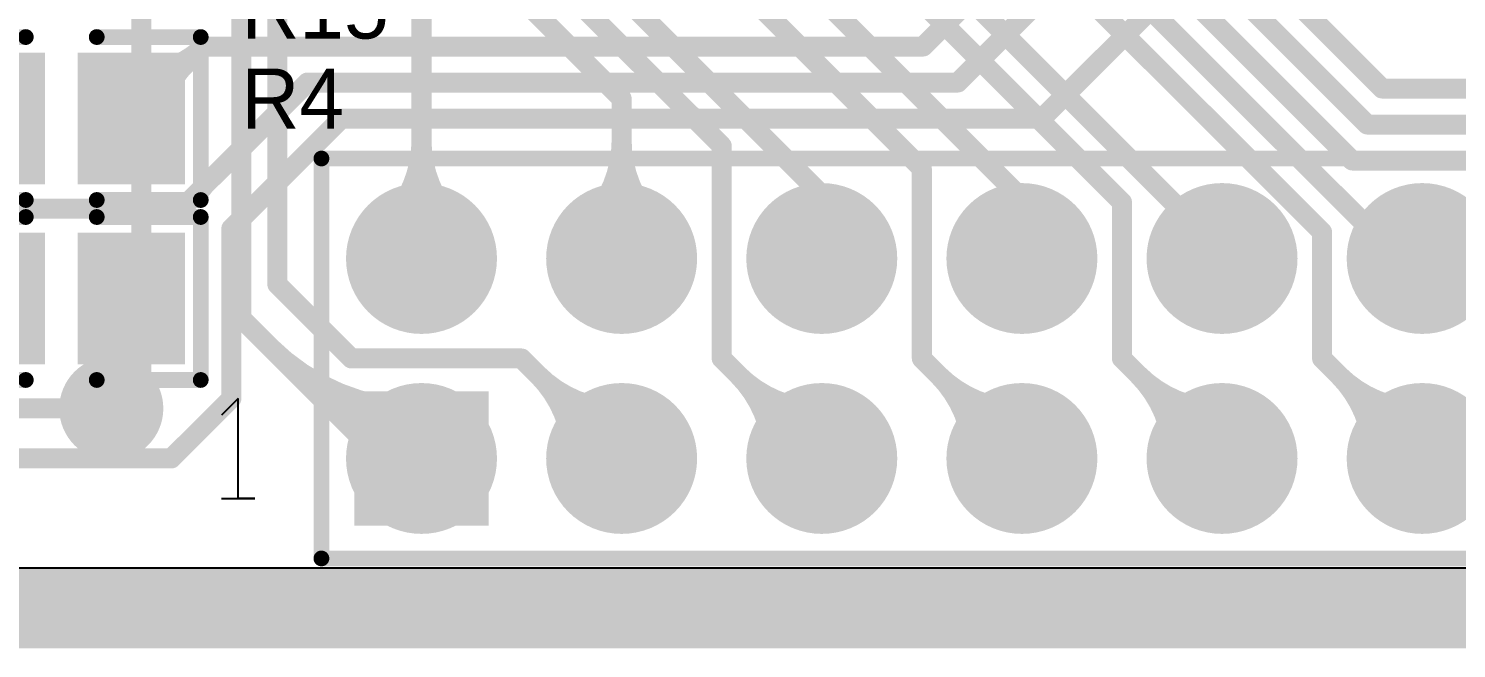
# Model space of a CAD drawing. Header units: millimetres. Extents: x 3.32 to 12.49, y 5.66 to 10.73.
# Drawn here: x 5.796 to 6.509, y 5.684 to 5.994 of the extents above; entities that cross this region are included whole.
import ezdxf

# ---------------------------------------------------------------- set-up
doc = ezdxf.new("R2010")
doc.units = ezdxf.units.MM
doc.header["$MEASUREMENT"] = 0
for name, color, linetype in [('BottomLayer', 5, 'Continuous'), ('BottomSolder', 6, 'Continuous'), ('InternalPlane1', 76, 'Continuous'), ('InternalPlane2', 16, 'Continuous'), ('KeepOutLayer', 6, 'Continuous'), ('MultiLayer', 9, 'Continuous'), ('PadHoleLayer', 156, 'Continuous'), ('TopLayer', 1, 'Continuous'), ('TopOverlay', 2, 'Continuous'), ('TopPaste', 8, 'Continuous'), ('TopSolder', 216, 'Continuous'), ('ViaHoleLayer', 16, 'Continuous')]:
    doc.layers.add(name, color=color, linetype=linetype)

# ---------------------------------------------------------------- blocks, each defined once
blk = doc.blocks.new('0805_R_135')
at = {"layer": 'TopLayer'}
for points in [[(-0.05787, -0.02894), (-0.0122, -0.02894), (-0.05787, 0.02894), (-0.0122, 0.02894)], [(0.0122, -0.02894), (0.05787, -0.02894), (0.0122, 0.02894), (0.05787, 0.02894)]]:
    blk.add_solid(points, dxfattribs=at)
at = {"layer": 'TopOverlay', "const_width": 0.00787}
for points in [[(-0.06968, -0.04075), (-0.06968, 0.04075)], [(-0.06968, 0.04075), (-0.01772, 0.04075)], [(0.01772, 0.04075), (0.06968, 0.04075)], [(0.06968, -0.04075), (0.06968, 0.04075)], [(-0.06968, -0.04075), (-0.01772, -0.04075)], [(0.01772, -0.04075), (0.06968, -0.04075)]]:
    blk.add_lwpolyline(points, dxfattribs=at)
at = {"layer": 'TopOverlay', "const_width": 0.00394}
for points in [[(-0.07165, 0.04075, 1), (-0.06772, 0.04075, 1)], [(-0.07165, 0.04075, 1), (-0.06772, 0.04075, 1)], [(-0.01969, 0.04075, 1), (-0.01575, 0.04075, 1)], [(0.01575, 0.04075, 1), (0.01969, 0.04075, 1)], [(0.06772, 0.04075, 1), (0.07165, 0.04075, 1)], [(0.06772, 0.04075, 1), (0.07165, 0.04075, 1)], [(-0.07165, -0.04075, 1), (-0.06772, -0.04075, 1)], [(-0.07165, -0.04075, 1), (-0.06772, -0.04075, 1)], [(-0.01969, -0.04075, 1), (-0.01575, -0.04075, 1)], [(0.01575, -0.04075, 1), (0.01969, -0.04075, 1)], [(0.06772, -0.04075, 1), (0.07165, -0.04075, 1)], [(0.06772, -0.04075, 1), (0.07165, -0.04075, 1)]]:
    blk.add_lwpolyline(points, format="xyb", close=True, dxfattribs=at)
at = {"layer": 'TopPaste'}
for points in [[(-0.05787, -0.02894), (-0.0122, -0.02894), (-0.05787, 0.02894), (-0.0122, 0.02894)], [(0.0122, -0.02894), (0.05787, -0.02894), (0.0122, 0.02894), (0.05787, 0.02894)]]:
    blk.add_solid(points, dxfattribs=at)
at = {"layer": 'TopSolder'}
for points in [[(-0.06187, -0.03294), (-0.0082, -0.03294), (-0.06187, 0.03294), (-0.0082, 0.03294)], [(0.0082, -0.03294), (0.06187, -0.03294), (0.0082, 0.03294), (0.06187, 0.03294)]]:
    blk.add_solid(points, dxfattribs=at)
blk = doc.blocks.new('0805_R_146')
at = {"layer": 'TopLayer'}
for points in [[(-0.05787, -0.02894), (-0.0122, -0.02894), (-0.05787, 0.02894), (-0.0122, 0.02894)], [(0.0122, -0.02894), (0.05787, -0.02894), (0.0122, 0.02894), (0.05787, 0.02894)]]:
    blk.add_solid(points, dxfattribs=at)
at = {"layer": 'TopOverlay', "const_width": 0.00787}
for points in [[(-0.06968, 0.04075), (-0.06968, -0.04075)], [(-0.01772, 0.04075), (-0.06968, 0.04075)], [(0.06968, 0.04075), (0.01772, 0.04075)], [(0.06968, 0.04075), (0.06968, -0.04075)], [(-0.01772, -0.04075), (-0.06968, -0.04075)], [(0.06968, -0.04075), (0.01772, -0.04075)]]:
    blk.add_lwpolyline(points, dxfattribs=at)
at = {"layer": 'TopOverlay', "const_width": 0.00394}
for points in [[(-0.07165, 0.04075, 1), (-0.06772, 0.04075, 1)], [(-0.07165, 0.04075, 1), (-0.06772, 0.04075, 1)], [(-0.01969, 0.04075, 1), (-0.01575, 0.04075, 1)], [(0.01575, 0.04075, 1), (0.01969, 0.04075, 1)], [(0.06772, 0.04075, 1), (0.07165, 0.04075, 1)], [(0.06772, 0.04075, 1), (0.07165, 0.04075, 1)], [(-0.07165, -0.04075, 1), (-0.06772, -0.04075, 1)], [(-0.07165, -0.04075, 1), (-0.06772, -0.04075, 1)], [(-0.01969, -0.04075, 1), (-0.01575, -0.04075, 1)], [(0.01575, -0.04075, 1), (0.01969, -0.04075, 1)], [(0.06772, -0.04075, 1), (0.07165, -0.04075, 1)], [(0.06772, -0.04075, 1), (0.07165, -0.04075, 1)]]:
    blk.add_lwpolyline(points, format="xyb", close=True, dxfattribs=at)
at = {"layer": 'TopPaste'}
for points in [[(-0.05787, -0.02894), (-0.0122, -0.02894), (-0.05787, 0.02894), (-0.0122, 0.02894)], [(0.0122, -0.02894), (0.05787, -0.02894), (0.0122, 0.02894), (0.05787, 0.02894)]]:
    blk.add_solid(points, dxfattribs=at)
at = {"layer": 'TopSolder'}
for points in [[(-0.06187, -0.03294), (-0.0082, -0.03294), (-0.06187, 0.03294), (-0.0082, 0.03294)], [(0.0082, -0.03294), (0.06187, -0.03294), (0.0082, 0.03294), (0.06187, 0.03294)]]:
    blk.add_solid(points, dxfattribs=at)
blk = doc.blocks.new('HDR2X15_463')
at = {"layer": 'BottomLayer', "const_width": 0.02953}
for points in [[(-0.01476, 0.1, 1), (0.01476, 0.1, 1)], [(0.08524, 0.1, 1), (0.11476, 0.1, 1)], [(0.18524, 0.1, 1), (0.21476, 0.1, 1)], [(0.28524, 0.1, 1), (0.31476, 0.1, 1)], [(0.38524, 0.1, 1), (0.41476, 0.1, 1)], [(0.48524, 0.1, 1), (0.51476, 0.1, 1)], [(0.08524, 0, 1), (0.11476, 0, 1)], [(0.18524, 0, 1), (0.21476, 0, 1)], [(0.28524, 0, 1), (0.31476, 0, 1)], [(0.38524, 0, 1), (0.41476, 0, 1)], [(0.48524, 0, 1), (0.51476, 0, 1)]]:
    blk.add_lwpolyline(points, format="xyb", close=True, dxfattribs=at)
at = {"layer": 'BottomLayer'}
blk.add_solid([(-0.02953, -0.02953), (0.02953, -0.02953), (-0.02953, 0.02953), (0.02953, 0.02953)], dxfattribs=at)
at = {"layer": 'BottomSolder', "const_width": 0.03353}
for points in [[(-0.01676, 0.1, 1), (0.01676, 0.1, 1)], [(0.08324, 0.1, 1), (0.11676, 0.1, 1)], [(0.18324, 0.1, 1), (0.21676, 0.1, 1)], [(0.28324, 0.1, 1), (0.31676, 0.1, 1)], [(0.38324, 0.1, 1), (0.41676, 0.1, 1)], [(0.48324, 0.1, 1), (0.51676, 0.1, 1)], [(0.08324, 0, 1), (0.11676, 0, 1)], [(0.18324, 0, 1), (0.21676, 0, 1)], [(0.28324, 0, 1), (0.31676, 0, 1)], [(0.38324, 0, 1), (0.41676, 0, 1)], [(0.48324, 0, 1), (0.51676, 0, 1)]]:
    blk.add_lwpolyline(points, format="xyb", close=True, dxfattribs=at)
at = {"layer": 'BottomSolder'}
blk.add_solid([(-0.03353, -0.03353), (0.03353, -0.03353), (-0.03353, 0.03353), (0.03353, 0.03353)], dxfattribs=at)
at = {"layer": 'InternalPlane1', "const_width": 0.03772}
for points in [[(-0.01886, 0.1, 1), (0.01886, 0.1, 1)], [(0.08114, 0.1, 1), (0.11886, 0.1, 1)], [(0.18114, 0.1, 1), (0.21886, 0.1, 1)], [(0.28114, 0.1, 1), (0.31886, 0.1, 1)], [(0.38114, 0.1, 1), (0.41886, 0.1, 1)], [(0.48114, 0.1, 1), (0.51886, 0.1, 1)], [(-0.01886, 0, 1), (0.01886, 0, 1)], [(0.08114, 0, 1), (0.11886, 0, 1)], [(0.18114, 0, 1), (0.21886, 0, 1)], [(0.28114, 0, 1), (0.31886, 0, 1)], [(0.38114, 0, 1), (0.41886, 0, 1)], [(0.48114, 0, 1), (0.51886, 0, 1)]]:
    blk.add_lwpolyline(points, format="xyb", close=True, dxfattribs=at)
at = {"layer": 'InternalPlane2', "const_width": 0.03772}
for points in [[(-0.01886, 0.1, 1), (0.01886, 0.1, 1)], [(0.08114, 0.1, 1), (0.11886, 0.1, 1)], [(0.18114, 0.1, 1), (0.21886, 0.1, 1)], [(0.28114, 0.1, 1), (0.31886, 0.1, 1)], [(0.38114, 0.1, 1), (0.41886, 0.1, 1)], [(0.48114, 0.1, 1), (0.51886, 0.1, 1)], [(-0.01886, 0, 1), (0.01886, 0, 1)], [(0.08114, 0, 1), (0.11886, 0, 1)], [(0.18114, 0, 1), (0.21886, 0, 1)], [(0.28114, 0, 1), (0.31886, 0, 1)], [(0.38114, 0, 1), (0.41886, 0, 1)], [(0.48114, 0, 1), (0.51886, 0, 1)]]:
    blk.add_lwpolyline(points, format="xyb", close=True, dxfattribs=at)
at = {"layer": 'MultiLayer', "const_width": 0.02953}
for points in [[(-0.01476, 0.1, 1), (0.01476, 0.1, 1)], [(0.08524, 0.1, 1), (0.11476, 0.1, 1)], [(0.18524, 0.1, 1), (0.21476, 0.1, 1)], [(0.28524, 0.1, 1), (0.31476, 0.1, 1)], [(0.38524, 0.1, 1), (0.41476, 0.1, 1)], [(0.48524, 0.1, 1), (0.51476, 0.1, 1)], [(0.08524, 0, 1), (0.11476, 0, 1)], [(0.18524, 0, 1), (0.21476, 0, 1)], [(0.28524, 0, 1), (0.31476, 0, 1)], [(0.38524, 0, 1), (0.41476, 0, 1)], [(0.48524, 0, 1), (0.51476, 0, 1)]]:
    blk.add_lwpolyline(points, format="xyb", close=True, dxfattribs=at)
at = {"layer": 'MultiLayer'}
blk.add_solid([(-0.02953, -0.02953), (0.02953, -0.02953), (-0.02953, 0.02953), (0.02953, 0.02953)], dxfattribs=at)
at = {"layer": 'PadHoleLayer', "const_width": 0.01772}
for points in [[(-0.00886, 0.1, 1), (0.00886, 0.1, 1)], [(0.09114, 0.1, 1), (0.10886, 0.1, 1)], [(0.19114, 0.1, 1), (0.20886, 0.1, 1)], [(0.29114, 0.1, 1), (0.30886, 0.1, 1)], [(0.39114, 0.1, 1), (0.40886, 0.1, 1)], [(0.49114, 0.1, 1), (0.50886, 0.1, 1)], [(-0.00886, 0, 1), (0.00886, 0, 1)], [(0.09114, 0, 1), (0.10886, 0, 1)], [(0.19114, 0, 1), (0.20886, 0, 1)], [(0.29114, 0, 1), (0.30886, 0, 1)], [(0.39114, 0, 1), (0.40886, 0, 1)], [(0.49114, 0, 1), (0.50886, 0, 1)]]:
    blk.add_lwpolyline(points, format="xyb", close=True, dxfattribs=at)
at = {"layer": 'TopLayer', "const_width": 0.02953}
for points in [[(-0.01476, 0.1, 1), (0.01476, 0.1, 1)], [(0.08524, 0.1, 1), (0.11476, 0.1, 1)], [(0.18524, 0.1, 1), (0.21476, 0.1, 1)], [(0.28524, 0.1, 1), (0.31476, 0.1, 1)], [(0.38524, 0.1, 1), (0.41476, 0.1, 1)], [(0.48524, 0.1, 1), (0.51476, 0.1, 1)], [(0.08524, 0, 1), (0.11476, 0, 1)], [(0.18524, 0, 1), (0.21476, 0, 1)], [(0.28524, 0, 1), (0.31476, 0, 1)], [(0.38524, 0, 1), (0.41476, 0, 1)], [(0.48524, 0, 1), (0.51476, 0, 1)]]:
    blk.add_lwpolyline(points, format="xyb", close=True, dxfattribs=at)
at = {"layer": 'TopLayer'}
blk.add_solid([(-0.02953, -0.02953), (0.02953, -0.02953), (-0.02953, 0.02953), (0.02953, 0.02953)], dxfattribs=at)
at = {"layer": 'TopOverlay'}
for p, q in [((-0.09167, 0.02998), (-0.1, 0.02165)), ((-0.09167, -0.02), (-0.09167, 0.02998)), ((-0.1, -0.02), (-0.08334, -0.02)), ((-0.08334, -0.02), (-0.09167, -0.02))]:
    blk.add_line(p, q, dxfattribs=at)
at = {"layer": 'TopOverlay', "const_width": 0.00787}
for points in [[(-0.05, 0.15), (1.45, 0.15)], [(-0.05, -0.05), (-0.05, 0.15)], [(-0.05, -0.05), (1.45, -0.05)]]:
    blk.add_lwpolyline(points, dxfattribs=at)
at = {"layer": 'TopOverlay', "const_width": 0.00394}
for points in [[(-0.05197, 0.15, 1), (-0.04803, 0.15, 1)], [(-0.05197, 0.15, 1), (-0.04803, 0.15, 1)], [(-0.05197, -0.05, 1), (-0.04803, -0.05, 1)], [(-0.05197, -0.05, 1), (-0.04803, -0.05, 1)]]:
    blk.add_lwpolyline(points, format="xyb", close=True, dxfattribs=at)
at = {"layer": 'TopSolder', "const_width": 0.03353}
for points in [[(-0.01676, 0.1, 1), (0.01676, 0.1, 1)], [(0.08324, 0.1, 1), (0.11676, 0.1, 1)], [(0.18324, 0.1, 1), (0.21676, 0.1, 1)], [(0.28324, 0.1, 1), (0.31676, 0.1, 1)], [(0.38324, 0.1, 1), (0.41676, 0.1, 1)], [(0.48324, 0.1, 1), (0.51676, 0.1, 1)], [(0.08324, 0, 1), (0.11676, 0, 1)], [(0.18324, 0, 1), (0.21676, 0, 1)], [(0.28324, 0, 1), (0.31676, 0, 1)], [(0.38324, 0, 1), (0.41676, 0, 1)], [(0.48324, 0, 1), (0.51676, 0, 1)]]:
    blk.add_lwpolyline(points, format="xyb", close=True, dxfattribs=at)
at = {"layer": 'TopSolder'}
blk.add_solid([(-0.03353, -0.03353), (0.03353, -0.03353), (-0.03353, 0.03353), (0.03353, 0.03353)], dxfattribs=at)

msp = doc.modelspace()

# ---------------------------------------------------------------- linework, layer by layer
at = {"layer": 'BottomLayer', "const_width": 0.01}
for points in [[(5.85201, 5.81866), (5.85201, 6.79366)], [(5.90201, 5.84866), (5.90201, 6.60912)], [(5.92001, 5.86566), (5.92001, 6.60166)], [(6.13701, 6.19684), (6.44201, 5.89184)], [(6.16201, 6.19729), (6.48064, 5.87866)], [(6.21701, 6.19321), (6.46455, 5.94566)], [(6.19701, 6.18775), (6.4571, 5.92766)], [(6.08201, 6.16684), (6.34201, 5.90684)], [(6.10701, 6.16729), (6.39201, 5.88229)], [(6.06401, 6.13666), (6.29201, 5.90866)], [(6.04601, 6.11966), (6.24201, 5.92366)], [(6.32701, 6.10866), (6.47201, 5.96366)], [(6.02801, 6.07447), (6.19201, 5.91047)], [(6.01001, 6.06701), (6.14201, 5.93501)], [(5.99201, 6.05866), (6.09201, 5.95866)], [(5.99201, 5.87866), (5.99201, 6.03066)], [(6.47201, 5.96366), (6.63701, 5.96366)], [(6.09201, 5.87866), (6.09201, 5.95866)], [(6.46455, 5.94566), (6.61501, 5.94566)], [(6.14201, 5.82866), (6.14201, 5.93501)], [(6.4571, 5.92766), (6.54301, 5.92766)], [(6.24201, 5.82866), (6.24201, 5.92366)], [(6.19201, 5.87866), (6.19201, 5.91047)], [(6.29201, 5.87866), (6.29201, 5.90866)], [(6.34201, 5.82866), (6.34201, 5.90684)], [(6.44201, 5.82866), (6.44201, 5.89184)], [(6.39201, 5.87866), (6.39201, 5.88229)], [(6.27761, 5.87866), (6.29201, 5.87866)], [(6.48064, 5.87866), (6.49201, 5.87866)], [(5.92001, 5.86566), (5.95701, 5.82866)], [(5.90201, 5.84866), (5.96201, 5.78866)], [(5.95701, 5.82866), (6.04201, 5.82866)], [(6.04201, 5.82866), (6.09201, 5.77866)], [(6.14201, 5.82866), (6.19201, 5.77866)], [(6.24201, 5.82866), (6.29201, 5.77866)], [(6.34201, 5.82866), (6.39201, 5.77866)], [(6.44201, 5.82866), (6.49201, 5.77866)], [(5.83701, 5.80366), (5.85201, 5.81866)]]:
    msp.add_lwpolyline(points, dxfattribs=at)
at = {"layer": 'BottomLayer'}
for points, const_width in [([(6.46951, 5.96366, 1), (6.47451, 5.96366, 1)], 0.005), ([(6.46951, 5.96366, 1), (6.47451, 5.96366, 1)], 0.005), ([(6.08951, 5.95866, 1), (6.09451, 5.95866, 1)], 0.005), ([(6.08951, 5.95866, 1), (6.09451, 5.95866, 1)], 0.005), ([(6.46205, 5.94566, 1), (6.46705, 5.94566, 1)], 0.005), ([(6.46205, 5.94566, 1), (6.46705, 5.94566, 1)], 0.005), ([(5.98951, 5.93788, 1), (5.99451, 5.93788, 1)], 0.005), ([(5.98951, 5.93788, 1), (5.99451, 5.93788, 1)], 0.005), ([(6.08951, 5.93788, 1), (6.09451, 5.93788, 1)], 0.005), ([(6.08951, 5.93788, 1), (6.09451, 5.93788, 1)], 0.005), ([(6.13951, 5.93501, 1), (6.14451, 5.93501, 1)], 0.005), ([(6.13951, 5.93501, 1), (6.14451, 5.93501, 1)], 0.005), ([(6.4546, 5.92766, 1), (6.4596, 5.92766, 1)], 0.005), ([(6.4546, 5.92766, 1), (6.4596, 5.92766, 1)], 0.005), ([(6.23951, 5.92366, 1), (6.24451, 5.92366, 1)], 0.005), ([(6.23951, 5.92366, 1), (6.24451, 5.92366, 1)], 0.005), ([(5.98951, 5.91373, 1), (5.99451, 5.91373, 1)], 0.005), ([(5.98951, 5.91373, 1), (5.99451, 5.91373, 1)], 0.005), ([(6.08951, 5.91373, 1), (6.09451, 5.91373, 1)], 0.005), ([(6.08951, 5.91373, 1), (6.09451, 5.91373, 1)], 0.005), ([(6.18951, 5.91047, 1), (6.19451, 5.91047, 1)], 0.005), ([(6.18951, 5.91047, 1), (6.19451, 5.91047, 1)], 0.005), ([(6.18951, 5.91047, 1), (6.19451, 5.91047, 1)], 0.005), ([(6.18951, 5.91047, 1), (6.19451, 5.91047, 1)], 0.005), ([(6.28463, 5.9027, 1), (6.28963, 5.9027, 1)], 0.005), ([(6.28951, 5.90866, 1), (6.29451, 5.90866, 1)], 0.005), ([(6.28951, 5.90866, 1), (6.29451, 5.90866, 1)], 0.005), ([(6.28951, 5.90866, 1), (6.29451, 5.90866, 1)], 0.005), ([(6.28951, 5.90866, 1), (6.29451, 5.90866, 1)], 0.005), ([(6.29438, 5.9027, 1), (6.29938, 5.9027, 1)], 0.005), ([(6.33951, 5.90684, 1), (6.34451, 5.90684, 1)], 0.005), ([(6.33951, 5.90684, 1), (6.34451, 5.90684, 1)], 0.005), ([(5.97216, 5.896, 1), (5.97716, 5.896, 1)], 0.005), ([(6.00685, 5.896, 1), (6.01185, 5.896, 1)], 0.005), ([(6.07216, 5.896, 1), (6.07716, 5.896, 1)], 0.005), ([(6.10685, 5.896, 1), (6.11185, 5.896, 1)], 0.005), ([(6.18327, 5.90238, 1), (6.18827, 5.90238, 1)], 0.005), ([(6.19574, 5.90238, 1), (6.20074, 5.90238, 1)], 0.005), ([(5.97924, 5.88893, 1), (5.98424, 5.88893, 1)], 0.005), ([(5.99978, 5.88893, 1), (6.00478, 5.88893, 1)], 0.005), ([(6.07924, 5.88893, 1), (6.08424, 5.88893, 1)], 0.005), ([(6.09978, 5.88893, 1), (6.10478, 5.88893, 1)], 0.005), ([(6.43951, 5.89184, 1), (6.44451, 5.89184, 1)], 0.005), ([(6.43951, 5.89184, 1), (6.44451, 5.89184, 1)], 0.005), ([(6.38951, 5.88229, 1), (6.39451, 5.88229, 1)], 0.005), ([(6.38951, 5.88229, 1), (6.39451, 5.88229, 1)], 0.005), ([(5.98951, 5.87866, 1), (5.99451, 5.87866, 1)], 0.005), ([(6.08951, 5.87866, 1), (6.09451, 5.87866, 1)], 0.005), ([(6.18951, 5.87866, 1), (6.19451, 5.87866, 1)], 0.005), ([(6.27511, 5.87866, 1), (6.28011, 5.87866, 1)], 0.005), ([(6.28951, 5.87866, 1), (6.29451, 5.87866, 1)], 0.005), ([(6.28951, 5.87866, 1), (6.29451, 5.87866, 1)], 0.005), ([(6.38951, 5.87866, 1), (6.39451, 5.87866, 1)], 0.005), ([(6.47814, 5.87866, 1), (6.48314, 5.87866, 1)], 0.005), ([(6.47814, 5.87866, 1), (6.48314, 5.87866, 1)], 0.005), ([(6.48951, 5.87866, 1), (6.49451, 5.87866, 1)], 0.005), ([(5.91751, 5.86566, 1), (5.92251, 5.86566, 1)], 0.005), ([(5.91751, 5.86566, 1), (5.92251, 5.86566, 1)], 0.005), ([(5.89951, 5.84866, 1), (5.90451, 5.84866, 1)], 0.005), ([(5.89951, 5.84866, 1), (5.90451, 5.84866, 1)], 0.005), ([(5.91349, 5.83467, 1), (5.91849, 5.83467, 1)], 0.005), ([(5.95451, 5.82866, 1), (5.95951, 5.82866, 1)], 0.005), ([(5.95451, 5.82866, 1), (5.95951, 5.82866, 1)], 0.005), ([(6.03951, 5.82866, 1), (6.04451, 5.82866, 1)], 0.005), ([(6.03951, 5.82866, 1), (6.04451, 5.82866, 1)], 0.005), ([(6.13951, 5.82866, 1), (6.14451, 5.82866, 1)], 0.005), ([(6.13951, 5.82866, 1), (6.14451, 5.82866, 1)], 0.005), ([(6.23951, 5.82866, 1), (6.24451, 5.82866, 1)], 0.005), ([(6.23951, 5.82866, 1), (6.24451, 5.82866, 1)], 0.005), ([(6.33951, 5.82866, 1), (6.34451, 5.82866, 1)], 0.005), ([(6.33951, 5.82866, 1), (6.34451, 5.82866, 1)], 0.005), ([(6.43951, 5.82866, 1), (6.44451, 5.82866, 1)], 0.005), ([(6.43951, 5.82866, 1), (6.44451, 5.82866, 1)], 0.005), ([(5.84951, 5.81866, 1), (5.85451, 5.81866, 1)], 0.005), ([(5.84951, 5.81866, 1), (5.85451, 5.81866, 1)], 0.005), ([(5.93057, 5.8176, 1), (5.93557, 5.8176, 1)], 0.005), ([(6.04764, 5.82053, 1), (6.05264, 5.82053, 1)], 0.005), ([(6.04764, 5.82053, 1), (6.05264, 5.82053, 1)], 0.005), ([(6.14764, 5.82053, 1), (6.15264, 5.82053, 1)], 0.005), ([(6.14764, 5.82053, 1), (6.15264, 5.82053, 1)], 0.005), ([(6.24764, 5.82053, 1), (6.25264, 5.82053, 1)], 0.005), ([(6.24764, 5.82053, 1), (6.25264, 5.82053, 1)], 0.005), ([(6.34764, 5.82053, 1), (6.35264, 5.82053, 1)], 0.005), ([(6.34764, 5.82053, 1), (6.35264, 5.82053, 1)], 0.005), ([(6.44764, 5.82053, 1), (6.45264, 5.82053, 1)], 0.005), ([(6.44764, 5.82053, 1), (6.45264, 5.82053, 1)], 0.005), ([(5.83101, 5.80366, 1), (5.84301, 5.80366, 1)], 0.012), ([(5.83451, 5.81066, 1), (5.83951, 5.81066, 1)], 0.005), ([(5.84646, 5.81561, 1), (5.85146, 5.81561, 1)], 0.005), ([(5.84646, 5.81561, 1), (5.85146, 5.81561, 1)], 0.005), ([(5.83451, 5.80366, 1), (5.83951, 5.80366, 1)], 0.005), ([(5.84151, 5.80366, 1), (5.84651, 5.80366, 1)], 0.005), ([(5.98951, 5.80319, 1), (5.99451, 5.80319, 1)], 0.005), ([(6.06471, 5.80346, 1), (6.06971, 5.80346, 1)], 0.005), ([(6.06471, 5.80346, 1), (6.06971, 5.80346, 1)], 0.005), ([(6.08951, 5.80319, 1), (6.09451, 5.80319, 1)], 0.005), ([(6.16471, 5.80346, 1), (6.16971, 5.80346, 1)], 0.005), ([(6.16471, 5.80346, 1), (6.16971, 5.80346, 1)], 0.005), ([(6.18951, 5.80319, 1), (6.19451, 5.80319, 1)], 0.005), ([(6.26471, 5.80346, 1), (6.26971, 5.80346, 1)], 0.005), ([(6.26471, 5.80346, 1), (6.26971, 5.80346, 1)], 0.005), ([(6.28951, 5.80319, 1), (6.29451, 5.80319, 1)], 0.005), ([(6.36471, 5.80346, 1), (6.36971, 5.80346, 1)], 0.005), ([(6.36471, 5.80346, 1), (6.36971, 5.80346, 1)], 0.005), ([(6.38951, 5.80319, 1), (6.39451, 5.80319, 1)], 0.005), ([(6.46471, 5.80346, 1), (6.46971, 5.80346, 1)], 0.005), ([(6.46471, 5.80346, 1), (6.46971, 5.80346, 1)], 0.005), ([(6.48951, 5.80319, 1), (6.49451, 5.80319, 1)], 0.005), ([(5.94764, 5.80053, 1), (5.95264, 5.80053, 1)], 0.005), ([(5.95951, 5.78866, 1), (5.96451, 5.78866, 1)], 0.005), ([(5.98951, 5.79319, 1), (5.99451, 5.79319, 1)], 0.005), ([(6.08951, 5.79319, 1), (6.09451, 5.79319, 1)], 0.005), ([(6.18951, 5.79319, 1), (6.19451, 5.79319, 1)], 0.005), ([(6.28951, 5.79319, 1), (6.29451, 5.79319, 1)], 0.005), ([(6.38951, 5.79319, 1), (6.39451, 5.79319, 1)], 0.005), ([(6.48951, 5.79319, 1), (6.49451, 5.79319, 1)], 0.005), ([(5.98951, 5.78319, 1), (5.99451, 5.78319, 1)], 0.005), ([(6.06498, 5.77866, 1), (6.06998, 5.77866, 1)], 0.005), ([(6.07498, 5.77866, 1), (6.07998, 5.77866, 1)], 0.005), ([(6.08951, 5.77866, 1), (6.09451, 5.77866, 1)], 0.005), ([(6.16498, 5.77866, 1), (6.16998, 5.77866, 1)], 0.005), ([(6.17498, 5.77866, 1), (6.17998, 5.77866, 1)], 0.005), ([(6.18951, 5.77866, 1), (6.19451, 5.77866, 1)], 0.005), ([(6.26498, 5.77866, 1), (6.26998, 5.77866, 1)], 0.005), ([(6.27498, 5.77866, 1), (6.27998, 5.77866, 1)], 0.005), ([(6.28951, 5.77866, 1), (6.29451, 5.77866, 1)], 0.005), ([(6.36498, 5.77866, 1), (6.36998, 5.77866, 1)], 0.005), ([(6.37498, 5.77866, 1), (6.37998, 5.77866, 1)], 0.005), ([(6.38951, 5.77866, 1), (6.39451, 5.77866, 1)], 0.005), ([(6.46498, 5.77866, 1), (6.46998, 5.77866, 1)], 0.005), ([(6.47498, 5.77866, 1), (6.47998, 5.77866, 1)], 0.005), ([(6.48951, 5.77866, 1), (6.49451, 5.77866, 1)], 0.005)]:
    msp.add_lwpolyline(points, format="xyb", close=True, dxfattribs=dict(at, const_width=const_width))
at = {"layer": 'BottomLayer', "const_width": 0.01}
for points in [[(5.99201, 5.93788, -0.198912), (5.97466, 5.896)], [(6.00935, 5.896, -0.198912), (5.99201, 5.93788)], [(6.09201, 5.93788, -0.198912), (6.07466, 5.896)], [(6.10935, 5.896, -0.198912), (6.09201, 5.93788)], [(5.99201, 5.91373, -0.198912), (5.98174, 5.88893)], [(6.00228, 5.88893, -0.198912), (5.99201, 5.91373)], [(6.09201, 5.91373, -0.198912), (6.08174, 5.88893)], [(6.10228, 5.88893, -0.198912), (6.09201, 5.91373)], [(6.19201, 5.91047, -0.340778), (6.18577, 5.90238)], [(6.19824, 5.90238, -0.340778), (6.19201, 5.91047)], [(6.29201, 5.90866, -0.356768), (6.28713, 5.9027)], [(6.29688, 5.9027, -0.356768), (6.29201, 5.90866)], [(5.99201, 5.80319, -0.198912), (5.91599, 5.83467)], [(5.99201, 5.79319, -0.198912), (5.93307, 5.8176)], [(6.09201, 5.80319, -0.198912), (6.05014, 5.82053)], [(6.05014, 5.82053, -0.198912), (6.06748, 5.77866)], [(6.19201, 5.80319, -0.198912), (6.15014, 5.82053)], [(6.15014, 5.82053, -0.198912), (6.16748, 5.77866)], [(6.29201, 5.80319, -0.198912), (6.25014, 5.82053)], [(6.25014, 5.82053, -0.198912), (6.26748, 5.77866)], [(6.39201, 5.80319, -0.198912), (6.35014, 5.82053)], [(6.35014, 5.82053, -0.198912), (6.36748, 5.77866)], [(6.49201, 5.80319, -0.198912), (6.45014, 5.82053)], [(6.45014, 5.82053, -0.198912), (6.46748, 5.77866)], [(5.84896, 5.81561, -0.198912), (5.83701, 5.81066)], [(5.84401, 5.80366, -0.198912), (5.84896, 5.81561)], [(6.09201, 5.79319, -0.198912), (6.06721, 5.80346)], [(6.06721, 5.80346, -0.198912), (6.07748, 5.77866)], [(6.19201, 5.79319, -0.198912), (6.16721, 5.80346)], [(6.16721, 5.80346, -0.198912), (6.17748, 5.77866)], [(6.29201, 5.79319, -0.198912), (6.26721, 5.80346)], [(6.26721, 5.80346, -0.198912), (6.27748, 5.77866)], [(6.39201, 5.79319, -0.198912), (6.36721, 5.80346)], [(6.36721, 5.80346, -0.198912), (6.37748, 5.77866)], [(6.49201, 5.79319, -0.198912), (6.46721, 5.80346)], [(6.46721, 5.80346, -0.198912), (6.47748, 5.77866)], [(5.99201, 5.78319, -0.198912), (5.95014, 5.80053)]]:
    msp.add_lwpolyline(points, format="xyb", dxfattribs=at)
at = {"layer": 'InternalPlane1'}
msp.add_line((9.46693, 5.72374), (4.66701, 5.72374), dxfattribs=at)
at = {"layer": 'InternalPlane1', "const_width": 0.026}
msp.add_lwpolyline([(5.82401, 5.80366, 1), (5.85001, 5.80366, 1)], format="xyb", close=True, dxfattribs=at)
at = {"layer": 'InternalPlane1', "const_width": 0.04}
msp.add_lwpolyline([(3.98701, 5.70365), (12.16535, 5.70365)], dxfattribs=at)
at = {"layer": 'InternalPlane2'}
msp.add_line((9.46693, 5.72374), (4.66701, 5.72374), dxfattribs=at)
at = {"layer": 'InternalPlane2', "const_width": 0.026}
msp.add_lwpolyline([(5.82401, 5.80366, 1), (5.85001, 5.80366, 1)], format="xyb", close=True, dxfattribs=at)
at = {"layer": 'InternalPlane2', "const_width": 0.04}
msp.add_lwpolyline([(3.98701, 5.70365), (12.16535, 5.70365)], dxfattribs=at)
at = {"layer": 'KeepOutLayer', "const_width": 0.01}
msp.add_lwpolyline([(3.98701, 5.70866), (12.16535, 5.70866)], dxfattribs=at)
at = {"layer": 'MultiLayer', "const_width": 0.012}
msp.add_lwpolyline([(5.83101, 5.80366, 1), (5.84301, 5.80366, 1)], format="xyb", close=True, dxfattribs=at)
at = {"layer": 'TopLayer', "const_width": 0.01}
for points in [[(6.24265, 5.98466), (6.3989, 6.14091)], [(6.26001, 5.96666), (6.39201, 6.09866)], [(6.30201, 5.94866), (6.41858, 6.06524)], [(5.84705, 5.94866), (5.88305, 5.98466)], [(5.88305, 5.98466), (6.24265, 5.98466)], [(5.88288, 5.91454), (5.93501, 5.96666)], [(5.93501, 5.96666), (6.26001, 5.96666)], [(5.89701, 5.89366), (5.95201, 5.94866)], [(5.95201, 5.94866), (6.30201, 5.94866)], [(5.87527, 5.90672), (5.88288, 5.91434)], [(5.88288, 5.91434), (5.88288, 5.91454)], [(5.74201, 5.90366), (5.84201, 5.90366)], [(5.84201, 5.90366), (5.84507, 5.90672)], [(5.84507, 5.90672), (5.87527, 5.90672)], [(5.89701, 5.80866), (5.89701, 5.89366)], [(5.84705, 5.8137), (5.84705, 5.85866)], [(5.83701, 5.80366), (5.84705, 5.8137)], [(5.3512, 5.80366), (5.83701, 5.80366)], [(5.86701, 5.77866), (5.89701, 5.80866)], [(5.35074, 5.77866), (5.86701, 5.77866)]]:
    msp.add_lwpolyline(points, dxfattribs=at)
for points in [[(5.88305, 5.98466, -0.225589), (5.84887, 5.97251)], [(5.86488, 5.95476, -0.198912), (5.87318, 5.97479)], [(5.86817, 5.96979, -0.225589), (5.84785, 5.96256)], [(5.84705, 5.8448, -0.198912), (5.83206, 5.80861)], [(5.83542, 5.83904, -0.218534), (5.84705, 5.8137)], [(5.84705, 5.8137, -0.218534), (5.85868, 5.83904)], [(5.85267, 5.8347, -0.198912), (5.83351, 5.80972)], [(5.85023, 5.82558, -0.266327), (5.83516, 5.81041)], [(5.84705, 5.82066, -0.198912), (5.83913, 5.80154)], [(5.84705, 5.8137, -0.23313), (5.83792, 5.8106)], [(5.84643, 5.81138, -0.198912), (5.83851, 5.80106)], [(5.84395, 5.80457, -0.23313), (5.84705, 5.8137)], [(5.83206, 5.80861, -0.198912), (5.82011, 5.80366)], [(5.82011, 5.80366, -0.198912), (5.83206, 5.79871)]]:
    msp.add_lwpolyline(points, format="xyb", dxfattribs=at)
at = {"layer": 'TopLayer'}
for points, const_width in [([(5.88055, 5.98466, 1), (5.88555, 5.98466, 1)], 0.005), ([(5.88055, 5.98466, 1), (5.88555, 5.98466, 1)], 0.005), ([(5.88055, 5.98466, 1), (5.88555, 5.98466, 1)], 0.005), ([(6.24015, 5.98466, 1), (6.24515, 5.98466, 1)], 0.005), ([(6.24015, 5.98466, 1), (6.24515, 5.98466, 1)], 0.005), ([(5.87068, 5.97479, 1), (5.87568, 5.97479, 1)], 0.005), ([(5.84637, 5.97251, 1), (5.85137, 5.97251, 1)], 0.005), ([(5.86567, 5.96979, 1), (5.87067, 5.96979, 1)], 0.005), ([(5.84535, 5.96256, 1), (5.85035, 5.96256, 1)], 0.005), ([(5.93251, 5.96666, 1), (5.93751, 5.96666, 1)], 0.005), ([(5.93251, 5.96666, 1), (5.93751, 5.96666, 1)], 0.005), ([(6.25751, 5.96666, 1), (6.26251, 5.96666, 1)], 0.005), ([(6.25751, 5.96666, 1), (6.26251, 5.96666, 1)], 0.005), ([(5.86238, 5.95476, 1), (5.86738, 5.95476, 1)], 0.005), ([(5.84455, 5.94866, 1), (5.84955, 5.94866, 1)], 0.005), ([(5.94951, 5.94866, 1), (5.95451, 5.94866, 1)], 0.005), ([(5.94951, 5.94866, 1), (5.95451, 5.94866, 1)], 0.005), ([(6.29951, 5.94866, 1), (6.30451, 5.94866, 1)], 0.005), ([(6.29951, 5.94866, 1), (6.30451, 5.94866, 1)], 0.005), ([(5.88038, 5.91454, 1), (5.88538, 5.91454, 1)], 0.005), ([(5.88038, 5.91454, 1), (5.88538, 5.91454, 1)], 0.005), ([(5.88038, 5.91434, 1), (5.88538, 5.91434, 1)], 0.005), ([(5.88038, 5.91434, 1), (5.88538, 5.91434, 1)], 0.005), ([(5.83951, 5.90366, 1), (5.84451, 5.90366, 1)], 0.005), ([(5.83951, 5.90366, 1), (5.84451, 5.90366, 1)], 0.005), ([(5.84257, 5.90672, 1), (5.84757, 5.90672, 1)], 0.005), ([(5.84257, 5.90672, 1), (5.84757, 5.90672, 1)], 0.005), ([(5.87277, 5.90672, 1), (5.87777, 5.90672, 1)], 0.005), ([(5.87277, 5.90672, 1), (5.87777, 5.90672, 1)], 0.005), ([(5.89451, 5.89366, 1), (5.89951, 5.89366, 1)], 0.005), ([(5.89451, 5.89366, 1), (5.89951, 5.89366, 1)], 0.005), ([(5.84455, 5.85866, 1), (5.84955, 5.85866, 1)], 0.005), ([(5.83292, 5.83904, 1), (5.83792, 5.83904, 1)], 0.005), ([(5.84455, 5.8448, 1), (5.84955, 5.8448, 1)], 0.005), ([(5.85618, 5.83904, 1), (5.86118, 5.83904, 1)], 0.005), ([(5.85017, 5.8347, 1), (5.85517, 5.8347, 1)], 0.005), ([(5.84773, 5.82558, 1), (5.85273, 5.82558, 1)], 0.005), ([(5.84455, 5.82066, 1), (5.84955, 5.82066, 1)], 0.005), ([(5.83101, 5.80366, 1), (5.84301, 5.80366, 1)], 0.012), ([(5.83266, 5.81041, 1), (5.83766, 5.81041, 1)], 0.005), ([(5.83542, 5.8106, 1), (5.84042, 5.8106, 1)], 0.005), ([(5.84393, 5.81138, 1), (5.84893, 5.81138, 1)], 0.005), ([(5.84455, 5.8137, 1), (5.84955, 5.8137, 1)], 0.005), ([(5.84455, 5.8137, 1), (5.84955, 5.8137, 1)], 0.005), ([(5.84455, 5.8137, 1), (5.84955, 5.8137, 1)], 0.005), ([(5.84455, 5.8137, 1), (5.84955, 5.8137, 1)], 0.005), ([(5.84455, 5.8137, 1), (5.84955, 5.8137, 1)], 0.005), ([(5.84455, 5.8137, 1), (5.84955, 5.8137, 1)], 0.005), ([(5.81761, 5.80366, 1), (5.82261, 5.80366, 1)], 0.005), ([(5.81761, 5.80366, 1), (5.82261, 5.80366, 1)], 0.005), ([(5.82956, 5.80861, 1), (5.83456, 5.80861, 1)], 0.005), ([(5.82956, 5.80861, 1), (5.83456, 5.80861, 1)], 0.005), ([(5.83101, 5.80972, 1), (5.83601, 5.80972, 1)], 0.005), ([(5.83451, 5.80366, 1), (5.83951, 5.80366, 1)], 0.005), ([(5.83451, 5.80366, 1), (5.83951, 5.80366, 1)], 0.005), ([(5.84145, 5.80457, 1), (5.84645, 5.80457, 1)], 0.005), ([(5.89451, 5.80866, 1), (5.89951, 5.80866, 1)], 0.005), ([(5.89451, 5.80866, 1), (5.89951, 5.80866, 1)], 0.005), ([(5.82956, 5.79871, 1), (5.83456, 5.79871, 1)], 0.005), ([(5.83601, 5.80106, 1), (5.84101, 5.80106, 1)], 0.005), ([(5.83663, 5.80154, 1), (5.84163, 5.80154, 1)], 0.005), ([(5.86451, 5.77866, 1), (5.86951, 5.77866, 1)], 0.005), ([(5.86451, 5.77866, 1), (5.86951, 5.77866, 1)], 0.005)]:
    msp.add_lwpolyline(points, format="xyb", close=True, dxfattribs=dict(at, const_width=const_width))
at = {"layer": 'ViaHoleLayer', "const_width": 0.006}
msp.add_lwpolyline([(5.83401, 5.80366, 1), (5.84001, 5.80366, 1)], format="xyb", close=True, dxfattribs=at)

# ---------------------------------------------------------------- block references
for name, p, rotation in [('0805_R_135', (5.81201, 5.94866), 360), ('HDR2X15_463', (5.99201, 5.77866), 360), ('0805_R_146', (5.81201, 5.85866), 180)]:
    msp.add_blockref(name, p, dxfattribs=dict(rotation=rotation))

# ---------------------------------------------------------------- texts
at = {"layer": 'TopOverlay'}
for s, p in [('R15', (5.90201, 5.98866)), ('R4', (5.90201, 5.94366))]:
    msp.add_text(s, height=0.03, dxfattribs=at).set_placement(p)

doc.saveas('drawing.dxf')
